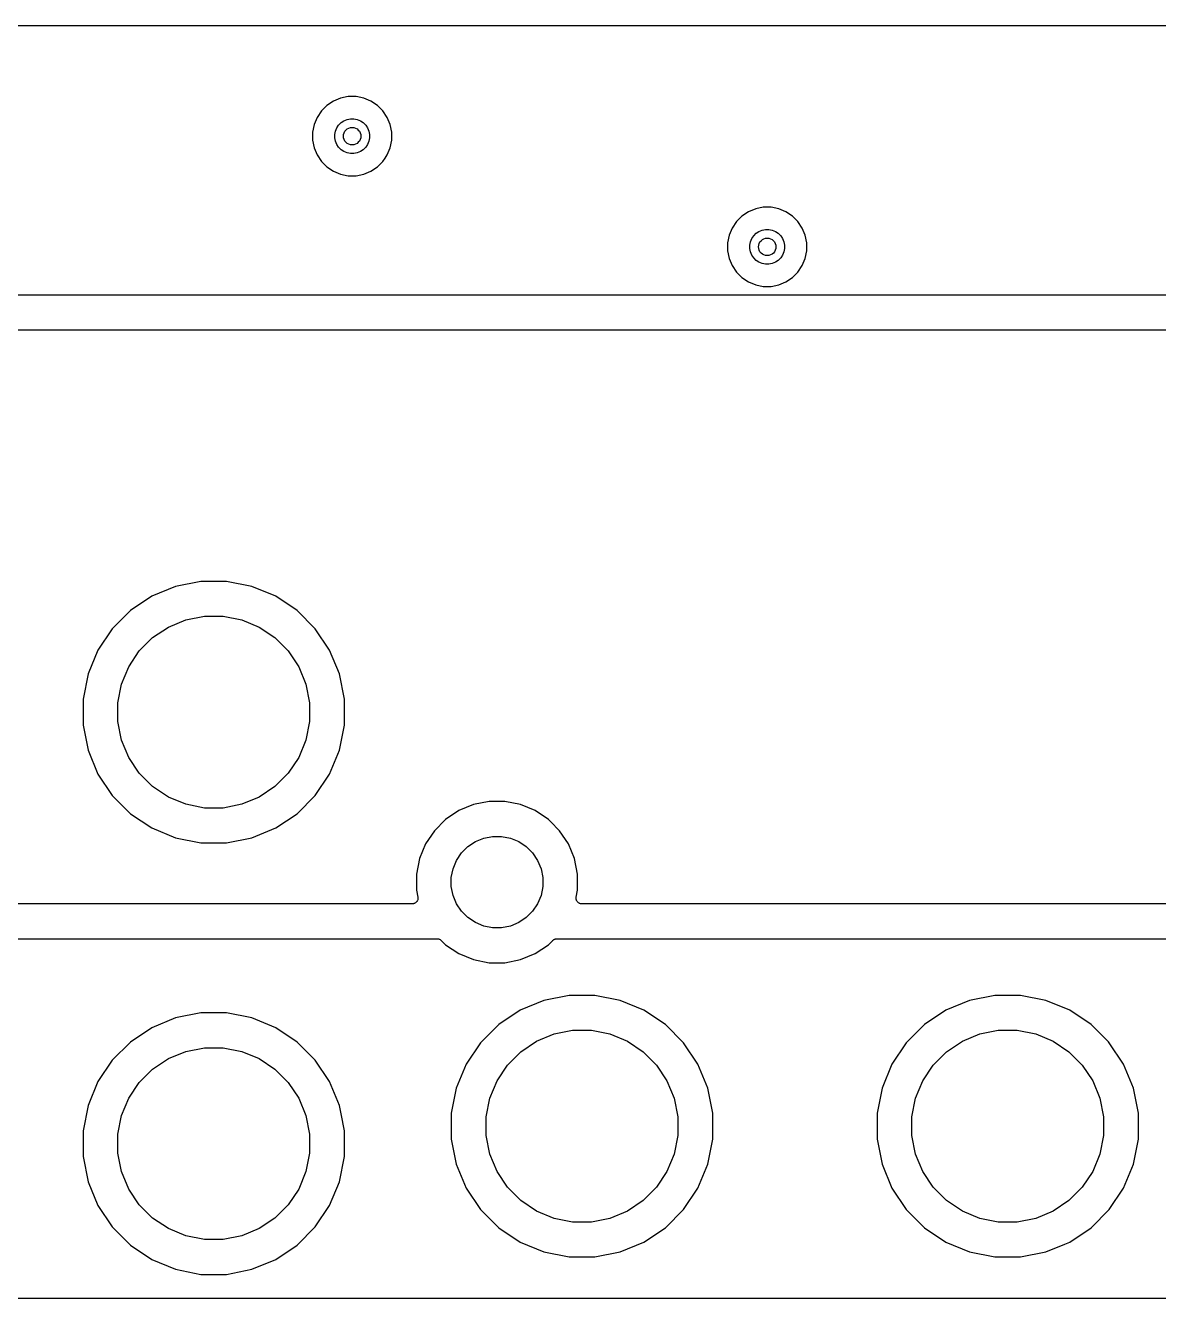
# Model space of a CAD drawing. Extents: x 1 to 139, y -76 to -1.
# Drawn here: x 66.8 to 92.8, y -29.84 to -0.64 of the extents above; entities that cross this region are included whole.
import ezdxf

# ---------------------------------------------------------------- set-up
doc = ezdxf.new("R2010")
doc.units = 0
doc.header["$MEASUREMENT"] = 0
doc.layers.add('BLACK', color=7, linetype='CONTINUOUS')

msp = doc.modelspace()

# ---------------------------------------------------------------- linework, layer by layer
at = {"layer": 'BLACK', "linetype": 'CONTINUOUS'}
for p, q in [((6.16231, -0.635), (133.538, -0.635)), ((74.0301, -2.30189), (73.8649, -2.37034)), ((74.2056, -2.267), (74.0301, -2.30189)), ((74.3844, -2.267), (74.2056, -2.267)), ((74.5599, -2.30189), (74.3844, -2.267)), ((74.7251, -2.37034), (74.5599, -2.30189)), ((73.5897, -2.59618), (73.4903, -2.7449)), ((73.7162, -2.46971), (73.5897, -2.59618)), ((73.8649, -2.37034), (73.7162, -2.46971)), ((74.8738, -2.46971), (74.7251, -2.37034)), ((75.0003, -2.59618), (74.8738, -2.46971)), ((75.0997, -2.7449), (75.0003, -2.59618)), ((73.4219, -2.91014), (73.387, -3.08557)), ((73.4903, -2.7449), (73.4219, -2.91014)), ((73.9405, -2.98553), (73.9843, -2.92001)), ((73.9843, -2.92001), (74.04, -2.8643)), ((74.04, -2.8643), (74.1055, -2.82052)), ((74.1055, -2.82052), (74.1783, -2.79037)), ((74.1783, -2.79037), (74.2556, -2.775)), ((74.2556, -2.775), (74.3344, -2.775)), ((74.3344, -2.775), (74.4117, -2.79037)), ((74.4117, -2.79037), (74.4845, -2.82052)), ((74.4845, -2.82052), (74.55, -2.8643)), ((74.55, -2.8643), (74.6057, -2.92001)), ((74.6057, -2.92001), (74.6495, -2.98553)), ((75.1681, -2.91014), (75.0997, -2.7449)), ((75.203, -3.08557), (75.1681, -2.91014)), ((73.387, -3.08557), (73.387, -3.26443)), ((73.895, -3.1356), (73.9104, -3.05832)), ((73.895, -3.2144), (73.895, -3.1356)), ((73.9104, -3.05832), (73.9405, -2.98553)), ((74.6495, -2.98553), (74.6796, -3.05832)), ((74.6796, -3.05832), (74.695, -3.1356)), ((74.695, -3.1356), (74.695, -3.2144)), ((75.203, -3.26443), (75.203, -3.08557)), ((73.387, -3.26443), (73.4219, -3.43986)), ((73.4219, -3.43986), (73.4903, -3.6051)), ((73.9104, -3.29168), (73.895, -3.2144)), ((73.9405, -3.36447), (73.9104, -3.29168)), ((73.9843, -3.42998), (73.9405, -3.36447)), ((74.04, -3.4857), (73.9843, -3.42998)), ((74.1055, -3.52947), (74.04, -3.4857)), ((74.55, -3.4857), (74.4845, -3.52947)), ((74.6057, -3.42998), (74.55, -3.4857)), ((74.6495, -3.36447), (74.6057, -3.42998)), ((74.6796, -3.29168), (74.6495, -3.36447)), ((74.695, -3.2144), (74.6796, -3.29168)), ((75.0997, -3.6051), (75.1681, -3.43986)), ((75.1681, -3.43986), (75.203, -3.26443)), ((73.4903, -3.6051), (73.5897, -3.75382)), ((73.5897, -3.75382), (73.7162, -3.88029)), ((74.1783, -3.55963), (74.1055, -3.52947)), ((74.2556, -3.575), (74.1783, -3.55963)), ((74.3344, -3.575), (74.2556, -3.575)), ((74.4117, -3.55963), (74.3344, -3.575)), ((74.4845, -3.52947), (74.4117, -3.55963)), ((74.8738, -3.88029), (75.0003, -3.75382)), ((75.0003, -3.75382), (75.0503, -3.67904)), ((75.0503, -3.67901), (75.0997, -3.6051)), ((75.0503, -3.67904), (75.0503, -3.67901)), ((73.7162, -3.88029), (73.8649, -3.97966)), ((73.8649, -3.97966), (74.0301, -4.04811)), ((74.0301, -4.04811), (74.2056, -4.083)), ((74.2056, -4.083), (74.3844, -4.083)), ((74.3844, -4.083), (74.5599, -4.04811)), ((74.5599, -4.04811), (74.7251, -3.97966)), ((74.7251, -3.97966), (74.8738, -3.88029)), ((83.3899, -4.91034), (83.2412, -5.00971)), ((83.5551, -4.84189), (83.3899, -4.91034)), ((83.7306, -4.807), (83.5551, -4.84189)), ((83.9094, -4.807), (83.7306, -4.807)), ((84.0849, -4.84189), (83.9094, -4.807)), ((84.2501, -4.91034), (84.0849, -4.84189)), ((84.3988, -5.00971), (84.2501, -4.91034)), ((83.1147, -5.13618), (83.0153, -5.2849)), ((83.2412, -5.00971), (83.1147, -5.13618)), ((84.5253, -5.13618), (84.3988, -5.00971)), ((84.6247, -5.2849), (84.5253, -5.13618)), ((82.9469, -5.45014), (82.912, -5.62557)), ((83.0153, -5.2849), (82.9469, -5.45014)), ((83.4354, -5.59832), (83.4655, -5.52553)), ((83.4655, -5.52553), (83.5093, -5.46001)), ((83.5093, -5.46001), (83.565, -5.4043)), ((83.565, -5.4043), (83.6305, -5.36052)), ((83.6305, -5.36052), (83.7033, -5.33037)), ((83.7033, -5.33037), (83.7806, -5.315)), ((83.7806, -5.315), (83.8594, -5.315)), ((83.8594, -5.315), (83.9367, -5.33037)), ((83.9367, -5.33037), (84.0095, -5.36052)), ((84.0095, -5.36052), (84.075, -5.4043)), ((84.075, -5.4043), (84.1307, -5.46001)), ((84.1307, -5.46001), (84.1745, -5.52553)), ((84.1745, -5.52553), (84.2046, -5.59832)), ((84.6931, -5.45014), (84.6247, -5.2849)), ((84.728, -5.62557), (84.6931, -5.45014)), ((82.912, -5.62557), (82.912, -5.80443)), ((82.912, -5.80443), (82.9469, -5.97986)), ((83.42, -5.6756), (83.4354, -5.59832)), ((83.42, -5.7544), (83.42, -5.6756)), ((83.4354, -5.83168), (83.42, -5.7544)), ((83.4655, -5.90447), (83.4354, -5.83168)), ((84.2046, -5.83168), (84.1745, -5.90447)), ((84.2046, -5.59832), (84.22, -5.6756)), ((84.22, -5.7544), (84.2046, -5.83168)), ((84.22, -5.6756), (84.22, -5.7544)), ((84.6931, -5.97986), (84.728, -5.80443)), ((84.728, -5.80443), (84.728, -5.62557)), ((82.9469, -5.97986), (83.0153, -6.1451)), ((83.5093, -5.96998), (83.4655, -5.90447)), ((83.565, -6.0257), (83.5093, -5.96998)), ((83.6305, -6.06947), (83.565, -6.0257)), ((83.7033, -6.09963), (83.6305, -6.06947)), ((83.7806, -6.115), (83.7033, -6.09963)), ((83.8594, -6.115), (83.7806, -6.115)), ((83.9367, -6.09963), (83.8594, -6.115)), ((84.0095, -6.06947), (83.9367, -6.09963)), ((84.075, -6.0257), (84.0095, -6.06947)), ((84.1307, -5.96998), (84.075, -6.0257)), ((84.1745, -5.90447), (84.1307, -5.96998)), ((84.6247, -6.1451), (84.6931, -5.97986)), ((83.0153, -6.1451), (83.1147, -6.29382)), ((83.1147, -6.29382), (83.2412, -6.42029)), ((83.2412, -6.42029), (83.3899, -6.51966)), ((84.2501, -6.51966), (84.3988, -6.42029)), ((84.3988, -6.42029), (84.5253, -6.29382)), ((84.5253, -6.29382), (84.6247, -6.1451)), ((83.3899, -6.51966), (83.5551, -6.58811)), ((83.5551, -6.58811), (83.7306, -6.623)), ((83.7306, -6.623), (83.9094, -6.623)), ((83.9094, -6.623), (84.0849, -6.58811)), ((84.0849, -6.58811), (84.2501, -6.51966)), ((111.757, -6.82), (24.1331, -6.82)), ((24.257, -7.62), (111.633, -7.62)), ((70.8245, -13.39), (70.2449, -13.5053)), ((71.4155, -13.39), (70.8245, -13.39)), ((71.9951, -13.5053), (71.4155, -13.39)), ((70.2449, -13.5053), (69.699, -13.7314)), ((72.541, -13.7314), (71.9951, -13.5053)), ((69.699, -13.7314), (69.2076, -14.0597)), ((73.0324, -14.0597), (72.541, -13.7314)), ((69.2076, -14.0597), (68.7897, -14.4776)), ((70.0779, -14.4404), (70.4783, -14.2745)), ((70.4783, -14.2745), (70.9033, -14.19)), ((70.9033, -14.19), (71.3367, -14.19)), ((71.3367, -14.19), (71.7617, -14.2745)), ((71.7617, -14.2745), (72.1621, -14.4404)), ((73.4503, -14.4776), (73.0324, -14.0597)), ((68.7897, -14.4776), (68.4614, -14.969)), ((69.7176, -14.6811), (70.0779, -14.4404)), ((72.1621, -14.4404), (72.5224, -14.6811)), ((73.7786, -14.969), (73.4503, -14.4776)), ((69.4111, -14.9876), (69.7176, -14.6811)), ((72.5224, -14.6811), (72.8289, -14.9876)), ((68.4614, -14.969), (68.2353, -15.5149)), ((69.1704, -15.3479), (69.4111, -14.9876)), ((72.8289, -14.9876), (73.0696, -15.3479)), ((74.0047, -15.5149), (73.7786, -14.969)), ((69.0045, -15.7483), (69.1704, -15.3479)), ((73.0696, -15.3479), (73.2355, -15.7483)), ((68.2353, -15.5149), (68.12, -16.0945)), ((68.92, -16.1733), (69.0045, -15.7483)), ((73.2355, -15.7483), (73.32, -16.1733)), ((74.12, -16.0945), (74.0047, -15.5149)), ((68.12, -16.0945), (68.12, -16.6855)), ((68.92, -16.6067), (68.92, -16.1733)), ((73.32, -16.1733), (73.32, -16.6067)), ((74.12, -16.6855), (74.12, -16.0945)), ((69.0045, -17.0317), (68.92, -16.6067)), ((73.32, -16.6067), (73.2355, -17.0317)), ((68.12, -16.6855), (68.2353, -17.2651)), ((74.0047, -17.2651), (74.12, -16.6855)), ((69.1704, -17.4321), (69.0045, -17.0317)), ((73.2355, -17.0317), (73.0696, -17.4321)), ((68.2353, -17.2651), (68.4614, -17.811)), ((69.4111, -17.7924), (69.1704, -17.4321)), ((73.0696, -17.4321), (72.8289, -17.7924)), ((73.7786, -17.811), (74.0047, -17.2651)), ((68.4614, -17.811), (68.7897, -18.3024)), ((69.7176, -18.0989), (69.4111, -17.7924)), ((72.8289, -17.7924), (72.5224, -18.0989)), ((73.4503, -18.3024), (73.7786, -17.811)), ((70.0779, -18.3396), (69.7176, -18.0989)), ((72.5224, -18.0989), (72.1621, -18.3396)), ((68.7897, -18.3024), (69.2076, -18.7203)), ((70.4783, -18.5055), (70.0779, -18.3396)), ((72.1621, -18.3396), (71.7617, -18.5055)), ((73.0324, -18.7203), (73.4503, -18.3024)), ((70.9033, -18.59), (70.4783, -18.5055)), ((71.3367, -18.59), (70.9033, -18.59)), ((71.7617, -18.5055), (71.3367, -18.59)), ((76.7437, -18.6506), (76.4407, -18.853)), ((77.0804, -18.5111), (76.7437, -18.6506)), ((77.4378, -18.44), (77.0804, -18.5111)), ((77.8022, -18.44), (77.4378, -18.44)), ((78.1596, -18.5111), (77.8022, -18.44)), ((78.4963, -18.6506), (78.1596, -18.5111)), ((78.7993, -18.853), (78.4963, -18.6506)), ((69.2076, -18.7203), (69.699, -19.0486)), ((72.541, -19.0486), (73.0324, -18.7203)), ((76.4407, -18.853), (76.183, -19.1107)), ((78.8492, -18.9029), (78.7993, -18.853)), ((78.8492, -18.903), (78.8492, -18.9029)), ((79.057, -19.1107), (78.8492, -18.903)), ((69.699, -19.0486), (70.2449, -19.2747)), ((70.2449, -19.2747), (70.8245, -19.39)), ((71.4155, -19.39), (71.9951, -19.2747)), ((71.9951, -19.2747), (72.541, -19.0486)), ((76.183, -19.1107), (75.9806, -19.4137)), ((77.3137, -19.2803), (77.5166, -19.24)), ((77.5166, -19.24), (77.7234, -19.24)), ((77.7234, -19.24), (77.9263, -19.2803)), ((79.2594, -19.4137), (79.057, -19.1107)), ((70.8245, -19.39), (71.4155, -19.39)), ((75.9806, -19.4137), (75.8411, -19.7504)), ((76.8044, -19.6207), (76.9507, -19.4744)), ((76.9507, -19.4744), (77.1226, -19.3595)), ((77.1226, -19.3595), (77.3137, -19.2803)), ((77.9263, -19.2803), (78.1174, -19.3595)), ((78.1174, -19.3595), (78.2893, -19.4744)), ((78.2893, -19.4744), (78.4356, -19.6207)), ((79.3989, -19.7504), (79.2594, -19.4137)), ((75.8411, -19.7504), (75.77, -20.1078)), ((76.6103, -19.9837), (76.6895, -19.7926)), ((76.6895, -19.7926), (76.8044, -19.6207)), ((78.4356, -19.6207), (78.5505, -19.7926)), ((78.5505, -19.7926), (78.6296, -19.9837)), ((79.47, -20.1078), (79.3989, -19.7504)), ((75.77, -20.1078), (75.77, -20.4722)), ((76.57, -20.1866), (76.6103, -19.9837)), ((78.6296, -19.9837), (78.67, -20.1866)), ((79.47, -20.4722), (79.47, -20.1078)), ((76.57, -20.3934), (76.57, -20.1866)), ((76.6103, -20.5963), (76.57, -20.3934)), ((78.67, -20.3934), (78.6296, -20.5963)), ((78.67, -20.1866), (78.67, -20.3934)), ((75.77, -20.4722), (75.803, -20.6382)), ((75.7833, -20.7347), (75.7756, -20.7439)), ((75.7835, -20.7343), (75.7833, -20.7347)), ((75.7838, -20.734), (75.7835, -20.7343)), ((75.7895, -20.7235), (75.7838, -20.734)), ((75.7952, -20.7129), (75.7895, -20.7235)), ((75.7954, -20.7126), (75.7952, -20.7129)), ((75.7955, -20.7122), (75.7954, -20.7126)), ((75.7991, -20.7007), (75.7955, -20.7122)), ((75.8027, -20.6893), (75.7991, -20.7007)), ((75.8028, -20.6889), (75.8027, -20.6893)), ((75.8029, -20.6885), (75.8028, -20.6889)), ((75.8041, -20.6766), (75.8029, -20.6885)), ((75.803, -20.6382), (75.8032, -20.6392)), ((75.8032, -20.6392), (75.8032, -20.6392)), ((75.8032, -20.6392), (75.8032, -20.6392)), ((75.8032, -20.6392), (75.8034, -20.64)), ((75.8034, -20.64), (75.8044, -20.652)), ((75.8055, -20.6647), (75.8041, -20.6766)), ((75.8044, -20.652), (75.8055, -20.6639)), ((75.8055, -20.6639), (75.8054, -20.6643)), ((75.8054, -20.6643), (75.8055, -20.6647)), ((76.6895, -20.7874), (76.6103, -20.5963)), ((78.6296, -20.5963), (78.5505, -20.7874)), ((79.4345, -20.6621), (79.4358, -20.6502)), ((79.4346, -20.6625), (79.4345, -20.6621)), ((79.4345, -20.6629), (79.4346, -20.6625)), ((79.4357, -20.6749), (79.4345, -20.6629)), ((79.4368, -20.6868), (79.4357, -20.6749)), ((79.4358, -20.6502), (79.437, -20.6382)), ((79.4369, -20.6872), (79.4368, -20.6868)), ((79.4369, -20.6876), (79.4369, -20.6872)), ((79.4404, -20.6992), (79.4369, -20.6876)), ((79.437, -20.6382), (79.47, -20.4722)), ((79.4438, -20.7106), (79.4404, -20.6992)), ((79.444, -20.7109), (79.4438, -20.7106)), ((79.4441, -20.7113), (79.444, -20.7109)), ((79.4497, -20.7219), (79.4441, -20.7113)), ((79.4553, -20.7325), (79.4497, -20.7219)), ((79.4555, -20.7328), (79.4553, -20.7325)), ((79.4557, -20.7332), (79.4555, -20.7328)), ((79.4633, -20.7425), (79.4557, -20.7332)), ((75.6785, -20.79), (24.257, -20.79)), ((75.6903, -20.7888), (75.6785, -20.79)), ((75.7024, -20.7877), (75.6903, -20.7888)), ((75.7027, -20.7876), (75.7024, -20.7877)), ((75.7031, -20.7876), (75.7027, -20.7876)), ((75.7146, -20.7841), (75.7031, -20.7876)), ((75.7261, -20.7807), (75.7146, -20.7841)), ((75.7265, -20.7805), (75.7261, -20.7807)), ((75.7269, -20.7804), (75.7265, -20.7805)), ((75.7375, -20.7747), (75.7269, -20.7804)), ((75.7481, -20.7692), (75.7375, -20.7747)), ((75.7484, -20.769), (75.7481, -20.7692)), ((75.7487, -20.7688), (75.7484, -20.769)), ((75.7581, -20.7612), (75.7487, -20.7688)), ((75.7674, -20.7537), (75.7581, -20.7612)), ((75.7677, -20.7534), (75.7674, -20.7537)), ((75.768, -20.7531), (75.7677, -20.7534)), ((75.7756, -20.7439), (75.768, -20.7531)), ((76.8044, -20.9593), (76.6895, -20.7874)), ((76.9507, -21.1056), (76.8044, -20.9593)), ((78.4356, -20.9593), (78.2893, -21.1056)), ((78.5505, -20.7874), (78.4356, -20.9593)), ((79.4708, -20.7519), (79.4633, -20.7425)), ((79.4711, -20.7521), (79.4708, -20.7519)), ((79.4713, -20.7524), (79.4711, -20.7521)), ((79.4806, -20.7601), (79.4713, -20.7524)), ((79.4898, -20.7678), (79.4806, -20.7601)), ((79.4901, -20.768), (79.4898, -20.7678)), ((79.4904, -20.7682), (79.4901, -20.768)), ((79.501, -20.7739), (79.4904, -20.7682)), ((79.5115, -20.7797), (79.501, -20.7739)), ((79.5119, -20.7798), (79.5115, -20.7797)), ((79.5122, -20.78), (79.5119, -20.7798)), ((79.5237, -20.7836), (79.5122, -20.78)), ((79.5351, -20.7872), (79.5237, -20.7836)), ((79.5355, -20.7873), (79.5351, -20.7872)), ((79.5359, -20.7874), (79.5355, -20.7873)), ((79.5478, -20.7886), (79.5359, -20.7874)), ((79.5598, -20.79), (79.5478, -20.7886)), ((79.5605, -20.79), (79.5598, -20.79)), ((79.5606, -20.79), (79.5605, -20.79)), ((79.5605, -20.79), (79.5605, -20.79)), ((79.5615, -20.79), (79.5606, -20.79)), ((102.348, -20.79), (79.5615, -20.79)), ((77.1226, -21.2205), (76.9507, -21.1056)), ((77.3137, -21.2996), (77.1226, -21.2205)), ((77.5166, -21.34), (77.3137, -21.2996)), ((77.9263, -21.2996), (77.7234, -21.34)), ((78.1174, -21.2205), (77.9263, -21.2996)), ((78.2893, -21.1056), (78.1174, -21.2205)), ((24.257, -21.59), (76.2511, -21.59)), ((76.2511, -21.59), (76.2515, -21.59)), ((76.2515, -21.59), (76.2515, -21.59)), ((76.2515, -21.59), (76.2516, -21.59)), ((76.2516, -21.59), (76.2529, -21.59)), ((76.2529, -21.59), (76.2645, -21.5913)), ((76.2645, -21.5913), (76.2762, -21.5925)), ((76.2762, -21.5925), (76.2768, -21.5927)), ((76.2768, -21.5927), (76.2775, -21.5928)), ((76.2775, -21.5928), (76.2887, -21.5963)), ((76.2887, -21.5963), (76.2999, -21.5998)), ((76.2999, -21.5998), (76.3005, -21.6001)), ((76.3005, -21.6001), (76.3011, -21.6003)), ((76.3011, -21.6003), (76.3114, -21.6059)), ((76.3114, -21.6059), (76.3217, -21.6115)), ((76.3217, -21.6115), (76.3223, -21.6119)), ((76.3223, -21.6119), (76.3229, -21.6122)), ((76.3229, -21.6122), (76.3318, -21.6197)), ((77.7234, -21.34), (77.5166, -21.34)), ((78.9096, -21.6186), (78.9186, -21.6112)), ((78.9186, -21.6112), (78.9192, -21.6109)), ((78.9192, -21.6109), (78.9197, -21.6105)), ((78.9197, -21.6105), (78.9302, -21.6051)), ((78.9302, -21.6051), (78.9405, -21.5996)), ((78.9405, -21.5996), (78.9411, -21.5994)), ((78.9411, -21.5994), (78.9417, -21.5991)), ((78.9417, -21.5991), (78.953, -21.5958)), ((78.953, -21.5958), (78.9642, -21.5924)), ((78.9642, -21.5924), (78.9649, -21.5924)), ((78.9649, -21.5924), (78.9655, -21.5922)), ((78.9655, -21.5922), (78.9772, -21.5911)), ((78.9772, -21.5911), (78.9889, -21.59)), ((78.9889, -21.59), (102.921, -21.59)), ((76.3318, -21.6197), (76.3409, -21.6272)), ((76.3409, -21.6272), (76.4407, -21.727)), ((76.4407, -21.727), (76.7437, -21.9294)), ((78.4963, -21.9294), (78.7993, -21.727)), ((78.7993, -21.727), (78.8991, -21.6272)), ((78.8991, -21.6272), (78.8994, -21.6269)), ((78.8994, -21.6269), (78.9004, -21.626)), ((78.8994, -21.6269), (78.8994, -21.6269)), ((78.8994, -21.6269), (78.8994, -21.6269)), ((78.9004, -21.626), (78.9096, -21.6186)), ((76.7437, -21.9294), (77.0804, -22.0689)), ((77.0804, -22.0689), (77.4378, -22.14)), ((77.4378, -22.14), (77.8022, -22.14)), ((77.8022, -22.14), (78.1596, -22.0689)), ((78.1596, -22.0689), (78.4963, -21.9294)), ((78.6949, -23.0053), (78.149, -23.2314)), ((79.2745, -22.89), (78.6949, -23.0053)), ((79.8655, -22.89), (79.2745, -22.89)), ((80.4451, -23.0053), (79.8655, -22.89)), ((80.991, -23.2314), (80.4451, -23.0053)), ((88.4649, -23.0053), (87.919, -23.2314)), ((89.0445, -22.89), (88.4649, -23.0053)), ((89.6355, -22.89), (89.0445, -22.89)), ((90.2151, -23.0053), (89.6355, -22.89)), ((90.761, -23.2314), (90.2151, -23.0053)), ((70.8245, -23.29), (70.2449, -23.4053)), ((71.4155, -23.29), (70.8245, -23.29)), ((71.9951, -23.4053), (71.4155, -23.29)), ((78.149, -23.2314), (77.6576, -23.5597)), ((81.4824, -23.5597), (80.991, -23.2314)), ((87.919, -23.2314), (87.4276, -23.5597)), ((91.2524, -23.5597), (90.761, -23.2314)), ((69.699, -23.6314), (69.2076, -23.9597)), ((70.2449, -23.4053), (69.699, -23.6314)), ((72.541, -23.6314), (71.9951, -23.4053)), ((73.0324, -23.9597), (72.541, -23.6314)), ((77.6576, -23.5597), (77.2397, -23.9776)), ((81.9003, -23.9776), (81.4824, -23.5597)), ((87.4276, -23.5597), (87.0097, -23.9776)), ((91.6492, -23.9566), (91.2524, -23.5597)), ((78.1676, -24.1811), (78.5279, -23.9404)), ((78.5279, -23.9404), (78.9283, -23.7745)), ((78.9283, -23.7745), (79.3533, -23.69)), ((79.3533, -23.69), (79.7867, -23.69)), ((79.7867, -23.69), (80.2117, -23.7745)), ((80.2117, -23.7745), (80.6121, -23.9404)), ((80.6121, -23.9404), (80.9724, -24.1811)), ((87.9376, -24.1811), (88.2979, -23.9404)), ((88.2979, -23.9404), (88.6983, -23.7745)), ((88.6983, -23.7745), (89.1233, -23.69)), ((89.1233, -23.69), (89.5567, -23.69)), ((89.5567, -23.69), (89.9817, -23.7745)), ((89.9817, -23.7745), (90.3821, -23.9404)), ((90.3821, -23.9404), (90.7424, -24.1811)), ((69.2076, -23.9597), (68.7897, -24.3776)), ((70.0779, -24.3404), (70.4783, -24.1745)), ((70.4783, -24.1745), (70.9033, -24.09)), ((70.9033, -24.09), (71.3367, -24.09)), ((71.3367, -24.09), (71.7617, -24.1745)), ((71.7617, -24.1745), (72.1621, -24.3404)), ((73.4503, -24.3776), (73.0324, -23.9597)), ((77.2397, -23.9776), (76.9114, -24.469)), ((77.8611, -24.4876), (78.1676, -24.1811)), ((80.9724, -24.1811), (81.2789, -24.4876)), ((82.2286, -24.469), (81.9003, -23.9776)), ((87.0097, -23.9776), (86.6814, -24.469)), ((87.6311, -24.4876), (87.9376, -24.1811)), ((90.7424, -24.1811), (91.0489, -24.4876)), ((91.6493, -23.9567), (91.6492, -23.9566)), ((91.6703, -23.9776), (91.6493, -23.9567)), ((91.9986, -24.469), (91.6703, -23.9776)), ((68.7897, -24.3776), (68.4614, -24.869)), ((69.7176, -24.5811), (70.0779, -24.3404)), ((72.1621, -24.3404), (72.5224, -24.5811)), ((73.7786, -24.869), (73.4503, -24.3776)), ((76.9114, -24.469), (76.6853, -25.0149)), ((77.6204, -24.8479), (77.8611, -24.4876)), ((81.2789, -24.4876), (81.5196, -24.8479)), ((82.4547, -25.0149), (82.2286, -24.469)), ((86.6814, -24.469), (86.4553, -25.0149)), ((87.3904, -24.8479), (87.6311, -24.4876)), ((91.0489, -24.4876), (91.2896, -24.8479)), ((92.2247, -25.0149), (91.9986, -24.469)), ((69.4111, -24.8876), (69.7176, -24.5811)), ((72.5224, -24.5811), (72.8289, -24.8876)), ((68.4614, -24.869), (68.2353, -25.4149)), ((69.1704, -25.2479), (69.4111, -24.8876)), ((72.8289, -24.8876), (73.0696, -25.2479)), ((74.0047, -25.4149), (73.7786, -24.869)), ((76.6853, -25.0149), (76.57, -25.5945)), ((77.4545, -25.2483), (77.6204, -24.8479)), ((81.5196, -24.8479), (81.6855, -25.2483)), ((82.57, -25.5945), (82.4547, -25.0149)), ((86.4553, -25.0149), (86.34, -25.5945)), ((87.2245, -25.2483), (87.3904, -24.8479)), ((91.2896, -24.8479), (91.4555, -25.2483)), ((92.34, -25.5945), (92.2247, -25.0149)), ((69.0045, -25.6483), (69.1704, -25.2479)), ((73.0696, -25.2479), (73.2355, -25.6483)), ((77.37, -25.6733), (77.4545, -25.2483)), ((81.6855, -25.2483), (81.77, -25.6733)), ((87.14, -25.6733), (87.2245, -25.2483)), ((91.4555, -25.2483), (91.54, -25.6733)), ((68.2353, -25.4149), (68.12, -25.9945)), ((68.92, -26.0733), (69.0045, -25.6483)), ((73.2355, -25.6483), (73.32, -26.0733)), ((74.0429, -25.6067), (74.0047, -25.4149)), ((74.0429, -25.6068), (74.0429, -25.6067)), ((74.12, -25.9945), (74.0429, -25.6068)), ((76.57, -25.5945), (76.57, -26.1855)), ((77.37, -26.1067), (77.37, -25.6733)), ((81.77, -25.6733), (81.77, -26.1067)), ((82.57, -26.1855), (82.57, -25.5945)), ((86.34, -25.5945), (86.34, -26.1855)), ((87.14, -26.1067), (87.14, -25.6733)), ((91.54, -25.6733), (91.54, -26.1067)), ((92.34, -26.1855), (92.34, -25.5945)), ((68.12, -25.9945), (68.12, -26.5855)), ((74.12, -26.5855), (74.12, -25.9945)), ((68.92, -26.5067), (68.92, -26.0733)), ((73.32, -26.0733), (73.32, -26.5067)), ((76.57, -26.1855), (76.6853, -26.7651)), ((77.4545, -26.5317), (77.37, -26.1067)), ((81.77, -26.1067), (81.6855, -26.5317)), ((82.4547, -26.7651), (82.57, -26.1855)), ((86.34, -26.1855), (86.4553, -26.7651)), ((87.2245, -26.5317), (87.14, -26.1067)), ((91.54, -26.1067), (91.4555, -26.5317)), ((92.2247, -26.7651), (92.3317, -26.2272)), ((92.3317, -26.2272), (92.34, -26.1855)), ((92.3317, -26.2272), (92.3317, -26.2272)), ((69.0045, -26.9317), (68.92, -26.5067)), ((73.32, -26.5067), (73.2355, -26.9317)), ((77.6204, -26.9321), (77.4545, -26.5317)), ((81.6855, -26.5317), (81.5196, -26.9321)), ((87.3904, -26.9321), (87.2245, -26.5317)), ((91.4555, -26.5317), (91.2896, -26.9321)), ((68.12, -26.5855), (68.2353, -27.1651)), ((74.0047, -27.1651), (74.12, -26.5855)), ((76.6853, -26.7651), (76.9114, -27.311)), ((82.2286, -27.311), (82.4547, -26.7651)), ((86.4553, -26.7651), (86.6814, -27.311)), ((91.9986, -27.311), (92.2247, -26.7651)), ((68.2353, -27.1651), (68.4614, -27.711)), ((69.1704, -27.3321), (69.0045, -26.9317)), ((73.2355, -26.9317), (73.0696, -27.3321)), ((73.7786, -27.711), (74.0047, -27.1651)), ((77.8611, -27.2924), (77.6204, -26.9321)), ((81.5196, -26.9321), (81.2789, -27.2924)), ((87.6311, -27.2924), (87.3904, -26.9321)), ((91.2896, -26.9321), (91.0489, -27.2924)), ((69.4111, -27.6924), (69.1704, -27.3321)), ((73.0696, -27.3321), (72.8289, -27.6924)), ((76.9114, -27.311), (77.2397, -27.8024)), ((78.1676, -27.5989), (77.8611, -27.2924)), ((81.2789, -27.2924), (80.9724, -27.5989)), ((81.9003, -27.8024), (82.2286, -27.311)), ((86.6814, -27.311), (87.0097, -27.8024)), ((87.9376, -27.5989), (87.6311, -27.2924)), ((91.0489, -27.2924), (90.7424, -27.5989)), ((91.6703, -27.8024), (91.9986, -27.311)), ((68.4614, -27.711), (68.7897, -28.2024)), ((69.7176, -27.9989), (69.4111, -27.6924)), ((72.8289, -27.6924), (72.5224, -27.9989)), ((73.4503, -28.2024), (73.7786, -27.711)), ((78.5279, -27.8396), (78.1676, -27.5989)), ((80.9724, -27.5989), (80.6121, -27.8396)), ((88.2979, -27.8396), (87.9376, -27.5989)), ((90.7424, -27.5989), (90.3821, -27.8396)), ((70.0779, -28.2396), (69.7176, -27.9989)), ((72.5224, -27.9989), (72.1621, -28.2396)), ((77.2397, -27.8024), (77.6576, -28.2203)), ((78.9283, -28.0055), (78.5279, -27.8396)), ((79.3533, -28.09), (78.9283, -28.0055)), ((80.2117, -28.0055), (79.7867, -28.09)), ((80.6121, -27.8396), (80.2117, -28.0055)), ((81.4824, -28.2203), (81.9003, -27.8024)), ((87.0097, -27.8024), (87.4276, -28.2203)), ((88.6983, -28.0055), (88.2979, -27.8396)), ((89.1233, -28.09), (88.6983, -28.0055)), ((89.9817, -28.0055), (89.5567, -28.09)), ((90.3821, -27.8396), (89.9817, -28.0055)), ((91.2524, -28.2203), (91.6703, -27.8024)), ((68.7897, -28.2024), (69.2076, -28.6203)), ((70.4783, -28.4055), (70.0779, -28.2396)), ((72.1621, -28.2396), (71.7617, -28.4055)), ((73.0324, -28.6203), (73.4503, -28.2024)), ((77.6576, -28.2203), (78.149, -28.5486)), ((79.7867, -28.09), (79.3533, -28.09)), ((80.991, -28.5486), (81.4824, -28.2203)), ((87.4276, -28.2203), (87.919, -28.5486)), ((89.5567, -28.09), (89.1233, -28.09)), ((90.761, -28.5486), (91.2524, -28.2203)), ((69.2076, -28.6203), (69.699, -28.9486)), ((70.9033, -28.49), (70.4783, -28.4055)), ((71.3367, -28.49), (70.9033, -28.49)), ((71.7617, -28.4055), (71.3367, -28.49)), ((72.541, -28.9486), (73.0324, -28.6203)), ((78.149, -28.5486), (78.6949, -28.7747)), ((80.4451, -28.7747), (80.991, -28.5486)), ((87.919, -28.5486), (88.4649, -28.7747)), ((90.2151, -28.7747), (90.647, -28.5958)), ((90.647, -28.5958), (90.761, -28.5486)), ((78.6949, -28.7747), (79.2745, -28.89)), ((79.2745, -28.89), (79.8655, -28.89)), ((79.8655, -28.89), (80.4451, -28.7747)), ((88.4649, -28.7747), (89.0445, -28.89)), ((89.0445, -28.89), (89.6355, -28.89)), ((89.6355, -28.89), (90.2151, -28.7747)), ((69.699, -28.9486), (70.2449, -29.1747)), ((70.2449, -29.1747), (70.8245, -29.29)), ((71.4155, -29.29), (71.9951, -29.1747)), ((71.9951, -29.1747), (72.541, -28.9486)), ((70.8245, -29.29), (71.4155, -29.29)), ((111.633, -29.845), (59.6962, -29.845))]:
    msp.add_line(p, q, dxfattribs=at)
at = {"layer": 'BLACK'}
for centre in [(74.295, -3.175), (83.82, -5.715)]:
    msp.add_circle(centre, 0.2, dxfattribs=at)

doc.saveas('drawing.dxf')
